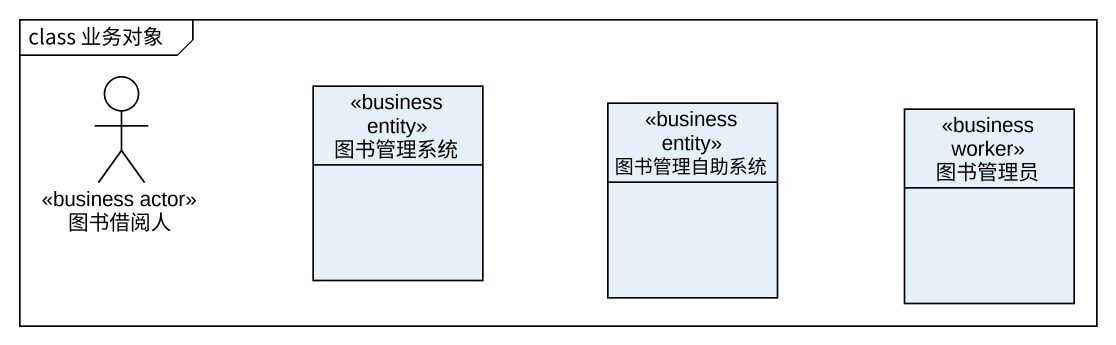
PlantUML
@startuml
mainframe class 业务对象
allowmixing
hide circle
hide empty members
actor 图书借阅人 <<business actor>>
class 图书管理系统 <<business entity>>
class 图书管理自助系统 <<business entity>>
class 图书管理员 <<business worker>>
@enduml
